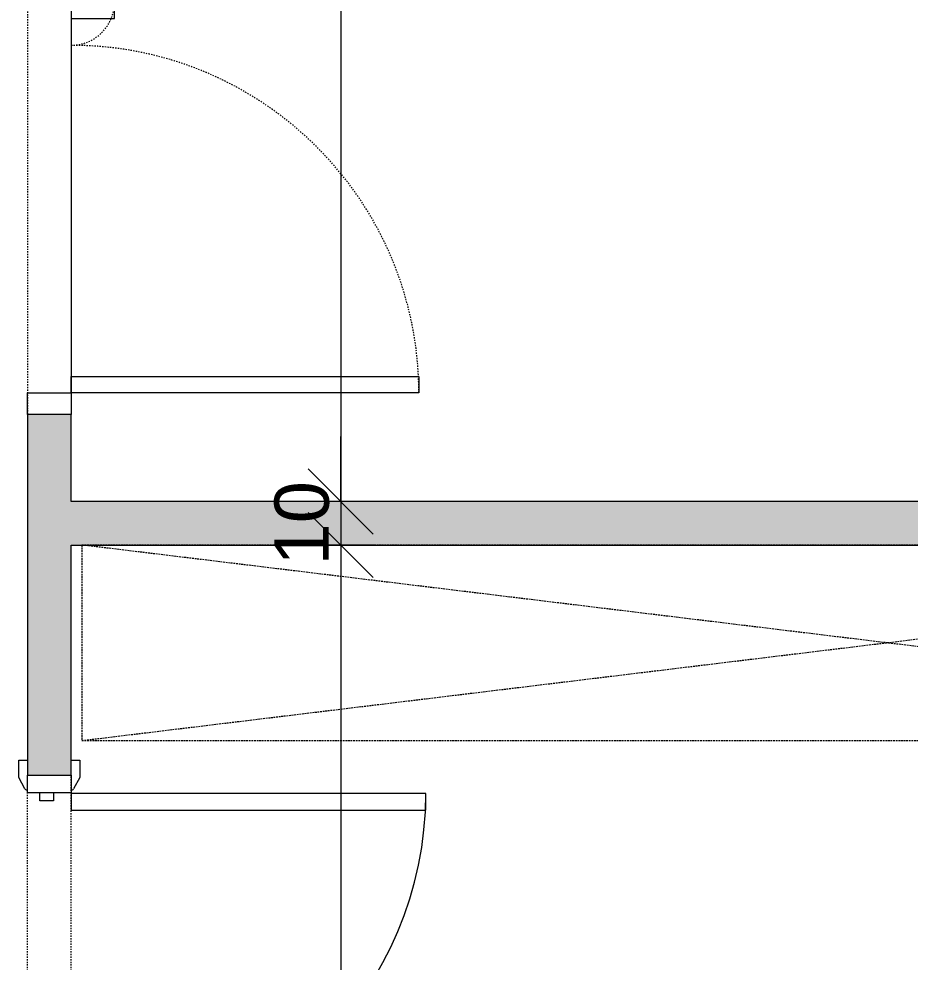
# Model space of a CAD drawing. Header units: centimetres. Extents: x -5566 to 5867, y -120 to 4683.
# Drawn here: x -2369.5 to -2164.5, y 1704.5 to 1921.6 of the extents above; entities that cross this region are included whole.
import ezdxf

# ---------------------------------------------------------------- set-up
doc = ezdxf.new("R2010")
doc.units = ezdxf.units.CM
doc.linetypes.add('Dash', pattern=[0.6, 0.3, -0.3])
doc.linetypes.add('Hidden_2', pattern=[0.6, 0.4, -0.2])
for name, color, linetype, lineweight in [('A-ANNO-DIMS', 211, 'Continuous', 5), ('A-DOOR', 31, 'Continuous', 13), ('A-DOOR-FRAM', 31, 'Continuous', 15), ('A-DOOR-HDLN', 31, 'Dash', 15), ('A-FLOR-OVHD', 1, 'Hidden_2', 18), ('A-WALL-PATT', 111, 'Continuous', 20), ('I-WALL', 2, 'Continuous', 13)]:
    doc.layers.add(name, color=color, linetype=linetype, lineweight=lineweight)
doc.styles.add('Arial', font='arial.ttf', dxfattribs={"height": 12.5})
doc.dimstyles.new('100_200_2_5mm_Arial_cm', dxfattribs={"dimscale": 30.48, "dimtxt": 12.753242, "dimasz": 0.492126, "dimexe": 0.328084, "dimexo": 0.0625, "dimgap": 0.082021, "dimtad": 1, "dimdec": 0, "dimzin": 0, "dimdsep": 46, "dimtxsty": 'Arial', "dimblk1": 'OBLIQUE', "dimblk2": 'OBLIQUE', "dimsah": 1, "dimcen": 0.09, "dimdle": 0.328084, "dimazin": 0, "dimtfac": 1, "dimtdec": 4, "dimtix": 1, "dimtmove": 0, "dimatfit": 3, "dimfxl": 0.328084, "dimfxlon": 1, "dimtvp": 1, "dimtolj": 1, "dimtzin": 0, "dimlwd": 15, "dimlwe": 15, "dimarcsym": 2})

# ---------------------------------------------------------------- blocks, each defined once
blk = doc.blocks.new('AR_Ext_Alum_Dbl_Hinge - W100H240-1562665-Level _9_00')
at = {"layer": 'A-DOOR', "lineweight": 15}
for p, q in [((41.2, 5), (41.2, 85)), ((41.2, 85), (45, 85)), ((45, 85), (45, 5)), ((-41.2, 15), (-45, 15)), ((-45, 15), (-45, 5)), ((-41.2, 5), (-41.2, 15)), ((45, 5), (41.2, 5))]:
    blk.add_line(p, q, dxfattribs=at)
at = {"layer": 'A-DOOR'}
for p, q in [((-50, 5), (-45, 5)), ((-45, 5), (-45, -5)), ((-45, -5), (-50, -5))]:
    blk.add_line(p, q, dxfattribs=at)
at = {"layer": 'A-DOOR', "linetype": 'Dash'}
for centre, radius, start, end in [((45, 5), 80, 90, 180), ((-45, 5), 10, 0, 90)]:
    blk.add_arc(centre, radius, start, end, dxfattribs=at)
at = {"layer": 'A-DOOR-FRAM', "lineweight": 13}
blk.add_line((-45, 5), (45, 5), dxfattribs=at)
at = {"layer": 'A-DOOR-FRAM'}
for p, q in [((45, -5), (45, 5)), ((45, 5), (50, 5)), ((50, -5), (45, -5))]:
    blk.add_line(p, q, dxfattribs=at)
at = {"layer": 'A-DOOR-HDLN'}
for p, q in [((-50, 5), (50, 5)), ((-50, -5), (50, -5))]:
    blk.add_line(p, q, dxfattribs=at)
blk = doc.blocks.new('AR_Int_Wood_Single - W90H210-1280839-Level _9_00')
at = {"layer": 'A-DOOR', "lineweight": 15}
for p, q in [((-41, 5), (-45, 5)), ((-41, -5), (-41, 5)), ((41, -5), (41, 5)), ((41, 5), (45, 5)), ((-45, -5), (-41, -5)), ((37, -5), (37, -86.6)), ((40.8, -5), (37, -5)), ((40.8, -86.6), (40.8, -5)), ((45, -5), (41, -5)), ((37, -86.6), (40.8, -86.6))]:
    blk.add_line(p, q, dxfattribs=at)
at = {"layer": 'A-DOOR'}
blk.add_arc((40.8, -5), 81.6, 180, 270, dxfattribs=at)
at = {"layer": 'A-DOOR-FRAM'}
for p, q in [((-48.5, 7), (-44.5, 7)), ((-48.5, 5), (-48.5, 7)), ((-44.5, 7), (-41.9, 5.6)), ((41.9, 5.6), (44.5, 7)), ((44.5, 7), (48.5, 7)), ((48.5, 7), (48.5, 5)), ((-45, 5), (-48.5, 5)), ((48.5, 5), (45, 5)), ((-41, 2.2), (-39.1, 2.2)), ((-39.1, 2.2), (-39.1, -1)), ((39.1, 2.2), (41, 2.2)), ((39.1, -1), (39.1, 2.2)), ((-39.1, -1), (-41, -1)), ((41, -1), (39.1, -1)), ((-48.5, -7), (-48.5, -5)), ((-48.5, -5), (-45, -5)), ((-41.9, -5.6), (-44.5, -7)), ((44.5, -7), (41.9, -5.6)), ((45, -5), (48.5, -5)), ((48.5, -5), (48.5, -7)), ((-44.5, -7), (-48.5, -7)), ((48.5, -7), (44.5, -7))]:
    blk.add_line(p, q, dxfattribs=at)
at = {"layer": 'A-DOOR-FRAM', "lineweight": 13}
for p, q in [((-45, -5), (-45, 5)), ((-45, 5), (-41, 5)), ((-41, 5), (-41, -5)), ((41, 5), (45, 5)), ((41, -5), (41, 5)), ((45, 5), (45, -5)), ((-41, -5), (-45, -5)), ((45, -5), (41, -5))]:
    blk.add_line(p, q, dxfattribs=at)
at = {"layer": 'A-DOOR-FRAM'}
for centre, start, end in [((-42.3, 4.9), 7.125, 60.2551), ((42.3, 4.9), 119.7449, 172.875), ((-42.3, -4.9), 299.7449, 352.875), ((42.3, -4.9), 187.125, 240.2551)]:
    blk.add_arc(centre, 0.806, start, end, dxfattribs=at)
at = {"layer": 'A-DOOR-HDLN'}
for p, q in [((-45, 5), (45, 5)), ((-45, -5), (45, -5))]:
    blk.add_line(p, q, dxfattribs=at)
blk = doc.blocks.new('_Oblique')
at = {"color": 0, "linetype": 'ByBlock', "lineweight": -2}
blk.add_line((-0.5, -0.5), (0.5, 0.5), dxfattribs=at)
blk = doc.blocks.new('DIMBLOCK7-Level _9_00')
at = {"layer": 'A-ANNO-DIMS', "color": 0, "lineweight": 15, "transparency": 16777216}
for p, q in [((-2295.48, 2640.49), (-2295.48, 1800.49)), ((-2287.39, 2630.49), (-2305.48, 2630.49)), ((-2287.39, 1810.49), (-2305.48, 1810.49))]:
    blk.add_line(p, q, dxfattribs=at)
at = {"layer": 'Defpoints', "color": 0, "transparency": 16777216}
for p in [(-2285.48, 2630.49), (-2295.48, 1810.49), (-2285.48, 1810.49)]:
    blk.add_point(p, dxfattribs=at)
at = {"layer": 'A-ANNO-DIMS', "color": 0, "lineweight": 15, "transparency": 16777216, "xscale": 15, "yscale": 15, "zscale": 15}
for p, rotation in [((-2295.48, 2630.49), 90), ((-2295.48, 1810.49), 270)]:
    blk.add_blockref('_Oblique', p, dxfattribs=dict(at, rotation=rotation))
at = {"layer": 'A-ANNO-DIMS', "color": 0, "lineweight": 15, "transparency": 16777216, "insert": (-2304.37, 2220.49), "char_height": 12.5, "width": 34.6103, "attachment_point": 5, "rotation": 90, "style": 'Arial'}
blk.add_mtext('\\A1;820', dxfattribs=at)
blk = doc.blocks.new('DIMBLOCK8-Level _9_00')
at = {"layer": 'A-ANNO-DIMS', "color": 0, "lineweight": 15, "transparency": 16777216}
for p, q in [((-2295.48, 1810.49), (-2295.48, 1825.49)), ((-2287.39, 1810.49), (-2305.48, 1810.49)), ((-2295.48, 1810.49), (-2295.48, 1800.49)), ((-2287.39, 1800.49), (-2305.48, 1800.49)), ((-2295.48, 1800.49), (-2295.48, 1785.49))]:
    blk.add_line(p, q, dxfattribs=at)
at = {"layer": 'Defpoints', "color": 0, "transparency": 16777216}
for p in [(-2285.48, 1810.49), (-2295.48, 1800.49), (-2285.48, 1800.49)]:
    blk.add_point(p, dxfattribs=at)
at = {"layer": 'A-ANNO-DIMS', "color": 0, "lineweight": 15, "transparency": 16777216, "xscale": 15, "yscale": 15, "zscale": 15}
for p, rotation in [((-2295.48, 1810.49), 270), ((-2295.48, 1800.49), 90)]:
    blk.add_blockref('_Oblique', p, dxfattribs=dict(at, rotation=rotation))
at = {"layer": 'A-ANNO-DIMS', "color": 0, "lineweight": 15, "transparency": 16777216, "insert": (-2304.37, 1805.49), "char_height": 12.5, "width": 23.0736, "attachment_point": 5, "rotation": 90, "style": 'Arial'}
blk.add_mtext('\\A1;10', dxfattribs=at)
blk = doc.blocks.new('DIMBLOCK9-Level _9_00')
at = {"layer": 'A-ANNO-DIMS', "color": 0, "lineweight": 15, "transparency": 16777216}
for p, q in [((-2295.48, 1810.49), (-2295.48, 1385.49)), ((-2287.39, 1800.49), (-2305.48, 1800.49)), ((-2287.39, 1395.49), (-2305.48, 1395.49))]:
    blk.add_line(p, q, dxfattribs=at)
at = {"layer": 'Defpoints', "color": 0, "transparency": 16777216}
for p in [(-2285.48, 1800.49), (-2295.48, 1395.49), (-2285.48, 1395.49)]:
    blk.add_point(p, dxfattribs=at)
at = {"layer": 'A-ANNO-DIMS', "color": 0, "lineweight": 15, "transparency": 16777216, "xscale": 15, "yscale": 15, "zscale": 15}
for p, rotation in [((-2295.48, 1800.49), 90), ((-2295.48, 1395.49), 270)]:
    blk.add_blockref('_Oblique', p, dxfattribs=dict(at, rotation=rotation))
at = {"layer": 'A-ANNO-DIMS', "color": 0, "lineweight": 15, "transparency": 16777216, "insert": (-2304.37, 1597.99), "char_height": 12.5, "width": 34.6103, "attachment_point": 5, "rotation": 90, "style": 'Arial'}
blk.add_mtext('\\A1;405', dxfattribs=at)

msp = doc.modelspace()

# ---------------------------------------------------------------- hatches: boundary and pattern name
at = {"layer": 'A-WALL-PATT', "lineweight": 13}
h = msp.add_hatch(color=256, dxfattribs=at)
h.paths.add_polyline_path([(-2367.5, 2828.83), (-2367.5, 1930.49), (-2357.5, 1930.49), (-2357.5, 3035.49), (-2367.5, 3035.49)], flags=0)
h.paths.add_polyline_path([(-2367.5, 1800.49), (-2357.5, 1800.49), (-2357.5, 1830.49), (-2367.5, 1830.49), (-2367.5, 1810.49)], flags=0)
h.paths.add_polyline_path([(-2367.5, 3529.48), (-2367.5, 3335.49), (-2357.5, 3335.49), (-2357.5, 3730.49), (-2367.5, 3730.49)], flags=0)
h.paths.add_polyline_path([(-2367.5, 3235.49), (-2367.5, 3135.49), (-2357.5, 3135.49), (-2357.5, 3235.49)], flags=0)
for points in [[(-2357.5, 1800.49), (-1989.5, 1800.49), (-1989.5, 1810.49), (-2357.5, 1810.49)], [(-2367.5, 1750.99), (-2367.5, 1747.49), (-2357.5, 1747.49), (-2357.5, 1800.49), (-2367.5, 1800.49), (-2367.5, 1770.99)]]:
    msp.add_hatch(color=256, dxfattribs=at).paths.add_polyline_path(points, flags=0)

# ---------------------------------------------------------------- linework, layer by layer
at = {"layer": 'A-FLOR-OVHD'}
for p, q in [((-1985, 1800.49), (-2355, 1800.49)), ((-2355, 1800.49), (-2355, 1755.49)), ((-1985, 1755.49), (-2355, 1800.49)), ((-2355, 1755.49), (-1985, 1800.49)), ((-2355, 1755.49), (-1985, 1755.49))]:
    msp.add_line(p, q, dxfattribs=at)
at = {"layer": 'I-WALL', "lineweight": 20}
for p, q in [((-2357.5, 1830.49), (-2367.5, 1830.49)), ((-2367.5, 1830.49), (-2367.5, 1750.99)), ((-2357.5, 1810.49), (-2357.5, 1830.49)), ((-1967.5, 1810.49), (-2357.5, 1810.49)), ((-2357.5, 1800.49), (-1989.5, 1800.49)), ((-2357.5, 1750.99), (-2357.5, 1800.49))]:
    msp.add_line(p, q, dxfattribs=at)

# ---------------------------------------------------------------- block references
at = {"layer": 'A-DOOR'}
for name, p, rotation in [('AR_Ext_Alum_Dbl_Hinge - W100H240-1562665-Level _9_00', (-2362.5, 1880.49), 270), ('AR_Int_Wood_Single - W90H210-1280839-Level _9_00', (-2362.5, 1702.49), 89.99999999999999)]:
    msp.add_blockref(name, p, dxfattribs=dict(at, rotation=rotation))

# ---------------------------------------------------------------- dimensions: what is measured, and where the dimension line sits
at = {"layer": 'A-ANNO-DIMS', "lineweight": 15}
for base, p1, p2, override, picture, middle in [((-2295.48, 1810.49), (-2285.48, 2630.49), (-2285.48, 1810.49), {"dimpost": '<>', "dimfxl": 820}, 'DIMBLOCK7-Level _9_00', (-2304.37, 2220.49)), ((-2295.48, 1800.49), (-2285.48, 1810.49), (-2285.48, 1800.49), {"dimpost": '<>', "dimfxl": 10}, 'DIMBLOCK8-Level _9_00', (-2304.37, 1805.49)), ((-2295.48, 1395.49), (-2285.48, 1800.49), (-2285.48, 1395.49), {"dimpost": '<>', "dimfxl": 405}, 'DIMBLOCK9-Level _9_00', (-2304.37, 1597.99))]:
    dim = msp.add_linear_dim(base=base, p1=p1, p2=p2, angle=270, dimstyle='100_200_2_5mm_Arial_cm', override=override, dxfattribs=at)
    dim.commit()
    dim.dimension.update_dxf_attribs({"geometry": picture, "text_midpoint": middle})

doc.saveas('drawing.dxf')
